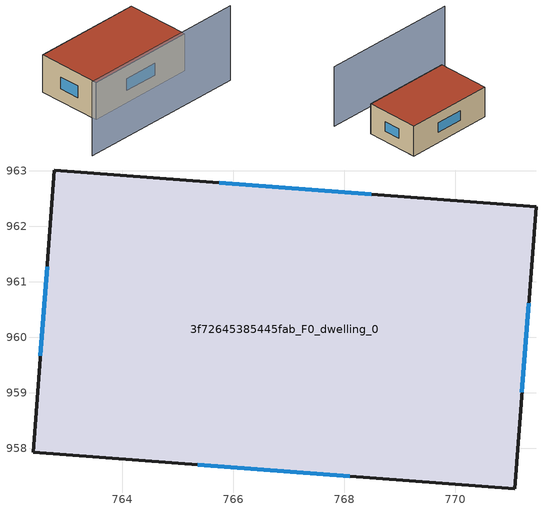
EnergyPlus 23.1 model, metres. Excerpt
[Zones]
3f72645385445fab_F0_dwelling_0
 floor ground (EU_floor_Construction): 771.45,962.36 771.07,957.27 762.39,957.93 762.78,963.01 z0
 wall outside (EU_wall_Construction): 762.78,963.01 762.39,957.93 771.07,957.27 771.45,962.36 762.78,963.01 z0:3
 window (EU_Window_Construction): 762.64,961.27 762.52,959.67 / 768.48,962.58 765.75,962.79 / 771.2,959.01 771.32,960.62 / 765.36,957.7 768.1,957.5 z1.03:1.97
 roof outside (EU_roof_Construction): 771.07,957.27 771.45,962.36 762.78,963.01 762.39,957.93 z3
shading: 758.68,955.18 772.14,954.12 z0:6
[Building]
EU S2 Campaign: North Axis=0; Terrain=City; Solar Distribution=FullExterior
[Site:Location]
Cape.Town.Intl.AP: Latitude=-33.965; Longitude=18.602; Time Zone=2; Elevation=46
[SizingPeriod:WeatherFileDays]
AnnualSizingPeriod: Begin Month=1; Begin Day of Month=1; End Month=12; End Day of Month=31; Day of Week for Start Day=Monday; Use Weather File Daylight Saving Period=No; Use Weather File Rain and Snow Indicators=No
[MATERIAL]
EU_InternalMass_Material: Roughness=MediumRough; Thickness=0.1; Conductivity=1; Density=1800; Specific Heat=900; Thermal Absorptance=0.9; Solar Absorptance=0.7; Visible Absorptance=0.7
[MATERIAL:NOMASS] Roughness=MediumRough; Thermal Absorptance=0.9; Solar Absorptance=0.7; Visible Absorptance=0.7
Name | Thermal Resistance
EU_wall_NoMass | 0.493876
EU_roof_NoMass | 0.449382
EU_floor_NoMass | 1.25
[WINDOWMATERIAL:SIMPLEGLAZINGSYSTEM]
EU_Window_SimpleGlazing: UFactor=4.4; Solar Heat Gain Coefficient=0.85; Visible Transmittance=0.85
[CONSTRUCTION]
EU_wall_Construction: EU_wall_NoMass
EU_roof_Construction: EU_roof_NoMass
EU_floor_Construction: EU_floor_NoMass
EU_Window_Construction: EU_Window_SimpleGlazing
EU_InternalMass_Construction: EU_InternalMass_Material
[ZONE]
3f72645385445fab_F0_dwelling_0: Type=1; Multiplier=1; Ceiling Height=autocalculate; Volume=133.178; Floor Area=autocalculate; Part of Total Floor Area=Yes
[INTERNALMASS]
3f72645385445fab_F0_dwelling_0_EU_InternalMass: Construction=EU_InternalMass_Construction; Zone or ZoneList=3f72645385445fab_F0_dwelling_0; Surface Area=44.3928
[OTHEREQUIPMENT]
EU_Step8_InternalGain_3f72645385445fab_F0_dwelling_0_f000: Fuel Type=Electricity; Zone or ZoneList or Space or SpaceList=3f72645385445fab_F0_dwelling_0; Schedule=EU_Step8_GainSchedule_3f72645385445fab_F0_dwelling_0_f000; Design Level Calculation Method=Watts/Area; Power per Zone Floor Area=1; Fraction Latent=0; Fraction Radiant=0; Fraction Lost=0; Carbon Dioxide Generation Rate=0; EndUse Subcategory=EU_Step8_InternalGains
[ZONEVENTILATION:DESIGNFLOWRATE]
EU_ConstantAir_3f72645385445fab_F0_dwelling_0: Zone or ZoneList or Space or SpaceList=3f72645385445fab_F0_dwelling_0; Schedule=EU_AlwaysOn; Design Flow Rate Calculation Method=AirChanges/Hour; Air Changes per Hour=0.64; Ventilation Type=Natural; Fan Pressure Rise=0; Fan Total Efficiency=1; Constant Term Coefficient=1; Temperature Term Coefficient=0; Velocity Term Coefficient=0; Velocity Squared Term Coefficient=0; Minimum Indoor Temperature=-100; Maximum Indoor Temperature=100; Delta Temperature=-100; Minimum Outdoor Temperature=-100; Maximum Outdoor Temperature=100; Maximum Wind Speed=40
[HVACTEMPLATE:THERMOSTAT]
EU_HeatOnly_3f72645385445fab_F0_dwelling_0: Constant Heating Setpoint=20; Constant Cooling Setpoint=50
[HVACTEMPLATE:ZONE:IDEALLOADSAIRSYSTEM]
3f72645385445fab_F0_dwelling_0: Template Thermostat=EU_HeatOnly_3f72645385445fab_F0_dwelling_0; System Availability Schedule=EU_AlwaysOn; Maximum Heating Supply Air Temperature=50; Minimum Cooling Supply Air Temperature=13; Maximum Heating Supply Air Humidity Ratio=0.0156; Minimum Cooling Supply Air Humidity Ratio=0.0077; Heating Limit=NoLimit; Cooling Limit=NoLimit; Heating Availability Schedule=EU_AlwaysOn; Cooling Availability Schedule=EU_CoolingOff; Dehumidification Control Type=ConstantSensibleHeatRatio; Cooling Sensible Heat Ratio=0.7; Dehumidification Setpoint=60; Humidification Control Type=None; Humidification Setpoint=30; Outdoor Air Method=None; Outdoor Air Flow Rate per Person=0.00944; Outdoor Air Flow Rate per Zone Floor Area=0; Outdoor Air Flow Rate per Zone=0; Demand Controlled Ventilation Type=None; Outdoor Air Economizer Type=NoEconomizer; Heat Recovery Type=None; Sensible Heat Recovery Effectiveness=0.7; Latent Heat Recovery Effectiveness=0.65
[SIZING:ZONE]
3f72645385445fab_F0_dwelling_0: Zone Cooling Design Supply Air Temperature Input Method=SupplyAirTemperature; Zone Cooling Design Supply Air Temperature=13; Zone Heating Design Supply Air Temperature Input Method=SupplyAirTemperature; Zone Heating Design Supply Air Temperature=50; Zone Cooling Design Supply Air Humidity Ratio=0.008; Zone Heating Design Supply Air Humidity Ratio=0.008; Cooling Design Air Flow Method=DesignDay; Cooling Design Air Flow Rate=0; Cooling Minimum Air Flow per Zone Floor Area=0.000762; Cooling Minimum Air Flow=0; Cooling Minimum Air Flow Fraction=0.2; Heating Design Air Flow Method=DesignDay; Heating Design Air Flow Rate=0; Heating Maximum Air Flow per Zone Floor Area=0.002032; Heating Maximum Air Flow=0.141576; Heating Maximum Air Flow Fraction=0.3; Account for Dedicated Outdoor Air System=No; Dedicated Outdoor Air System Control Strategy=NeutralSupplyAir; Dedicated Outdoor Air Low Setpoint Temperature for Design=autosize; Dedicated Outdoor Air High Setpoint Temperature for Design=autosize; Zone Load Sizing Method=Sensible Load Only No Latent Load; Zone Latent Cooling Design Supply Air Humidity Ratio Input Method=HumidityRatioDifference; Zone Cooling Design Supply Air Humidity Ratio Difference=0.005; Zone Latent Heating Design Supply Air Humidity Ratio Input Method=HumidityRatioDifference; Zone Humidification Design Supply Air Humidity Ratio Difference=0.005
[SCHEDULE:CONSTANT]
Name | Hourly Value
EU_AlwaysOn | 1
EU_CoolingOff | 0
[SCHEDULE:FILE]
EU_Step8_GainSchedule_3f72645385445fab_F0_dwelling_0_f000: File=../../schedules/3f72645385445fab/3f72645385445fab_F0_dwelling_0_f000_gain.csv; Column Number=1; Rows to Skip at Top=0; Number of Hours of Data=8760; Column Separator=Comma; Interpolate to Timestep=No; Minutes per Item=60; Adjust Schedule for Daylight Savings=Yes
